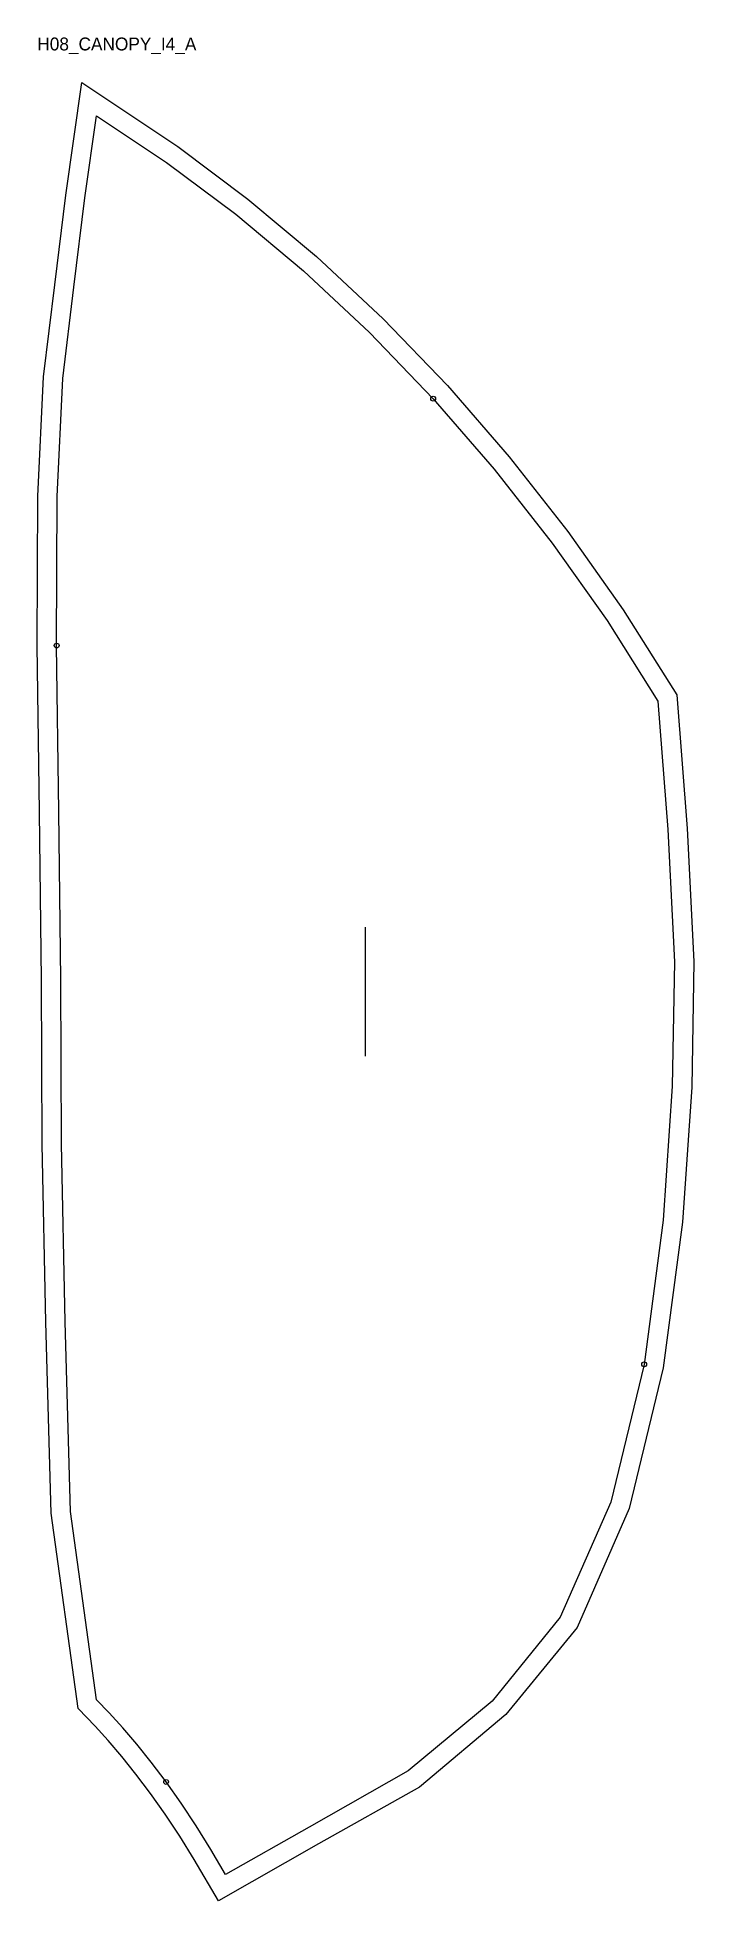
# Model space of a CAD drawing. Header units: millimetres. Extents: x -37 to 370, y -125 to 1032.
import ezdxf

# ---------------------------------------------------------------- set-up
doc = ezdxf.new("R2010")
doc.units = ezdxf.units.MM
for name, color, linetype in [('CUT', 1, 'Continuous'), ('GRAIN', 3, 'Continuous'), ('ID', 7, 'Continuous'), ('NOTCH', 2, 'Continuous'), ('SEAM', 5, 'Continuous')]:
    doc.layers.add(name, color=color, linetype=linetype)

msp = doc.modelspace()

# ---------------------------------------------------------------- linework, layer by layer
at = {"layer": 'CUT'}
msp.add_lwpolyline([(-11.4, -5.5), (-28.2, 115.8), (-31.5, 234.2), (-33.7, 344.7), (-34.2, 446.6), (-35.4, 551), (-36.8, 654.1), (-36.5, 746.9), (-32.9, 820.8), (-26, 878), (-19.2, 933.5), (-9.2, 1003.4), (50.4, 963.7), (93.8, 931.2), (136.4, 895.6), (177.7, 856.9), (217.7, 815.4), (255.9, 771.3), (292.3, 724.8), (326.7, 676.3), (360, 623.6), (366.5, 540.7), (370.5, 458), (369.2, 380.2), (363.5, 296.4), (351.5, 205.9), (330.4, 118.6), (298.1, 44.9), (253.9, -9.2), (200.3, -54.2), (137.7, -89.5), (75.7, -124.7), (60.6, -99.2), (51.6, -84.7), (42.5, -70.9), (33.4, -58.1), (24.4, -46.2), (15.7, -35.2), (7.2, -25.3), (-0.9, -16.4), (-11.4, -5.5)], close=True, dxfattribs=at)
at = {"layer": 'GRAIN'}
msp.add_line((166.8, 399.4), (166.8, 479.4), dxfattribs=at)
at = {"layer": 'NOTCH'}
for centre in [(208.8, 807.3), (-24.8, 654.1), (339.7, 208.1), (43.1, -51)]:
    msp.add_circle(centre, 1.5, dxfattribs=at)
at = {"layer": 'SEAM'}
msp.add_lwpolyline([(0, 0), (-16.3, 116.8), (-19.5, 234.5), (-21.7, 344.9), (-22.2, 446.7), (-23.4, 551.1), (-24.8, 654.1), (-24.5, 746.6), (-20.9, 819.8), (-14.1, 876.6), (-7.3, 931.9), (0, 982.9), (43.4, 953.9), (86.3, 921.8), (128.4, 886.6), (169.3, 848.3), (208.8, 807.3), (246.7, 763.6), (282.7, 717.6), (316.7, 669.7), (348.2, 619.7), (354.5, 539.9), (358.5, 457.8), (357.2, 380.7), (351.6, 297.6), (339.7, 208.1), (319, 122.5), (287.7, 51.2), (245.4, -0.8), (193.4, -44.2), (131.8, -79), (80, -108.5), (70.9, -93), (61.7, -78.2), (52.4, -64.2), (43.1, -51), (33.9, -38.8), (24.9, -27.6), (16.2, -17.4), (7.8, -8.2)], close=True, dxfattribs=at)

# ---------------------------------------------------------------- texts
at = {"layer": 'ID'}
msp.add_text('H08_CANOPY_I4_A', height=8, dxfattribs=at).set_placement((-36.8, 1023.4))

doc.saveas('drawing.dxf')
